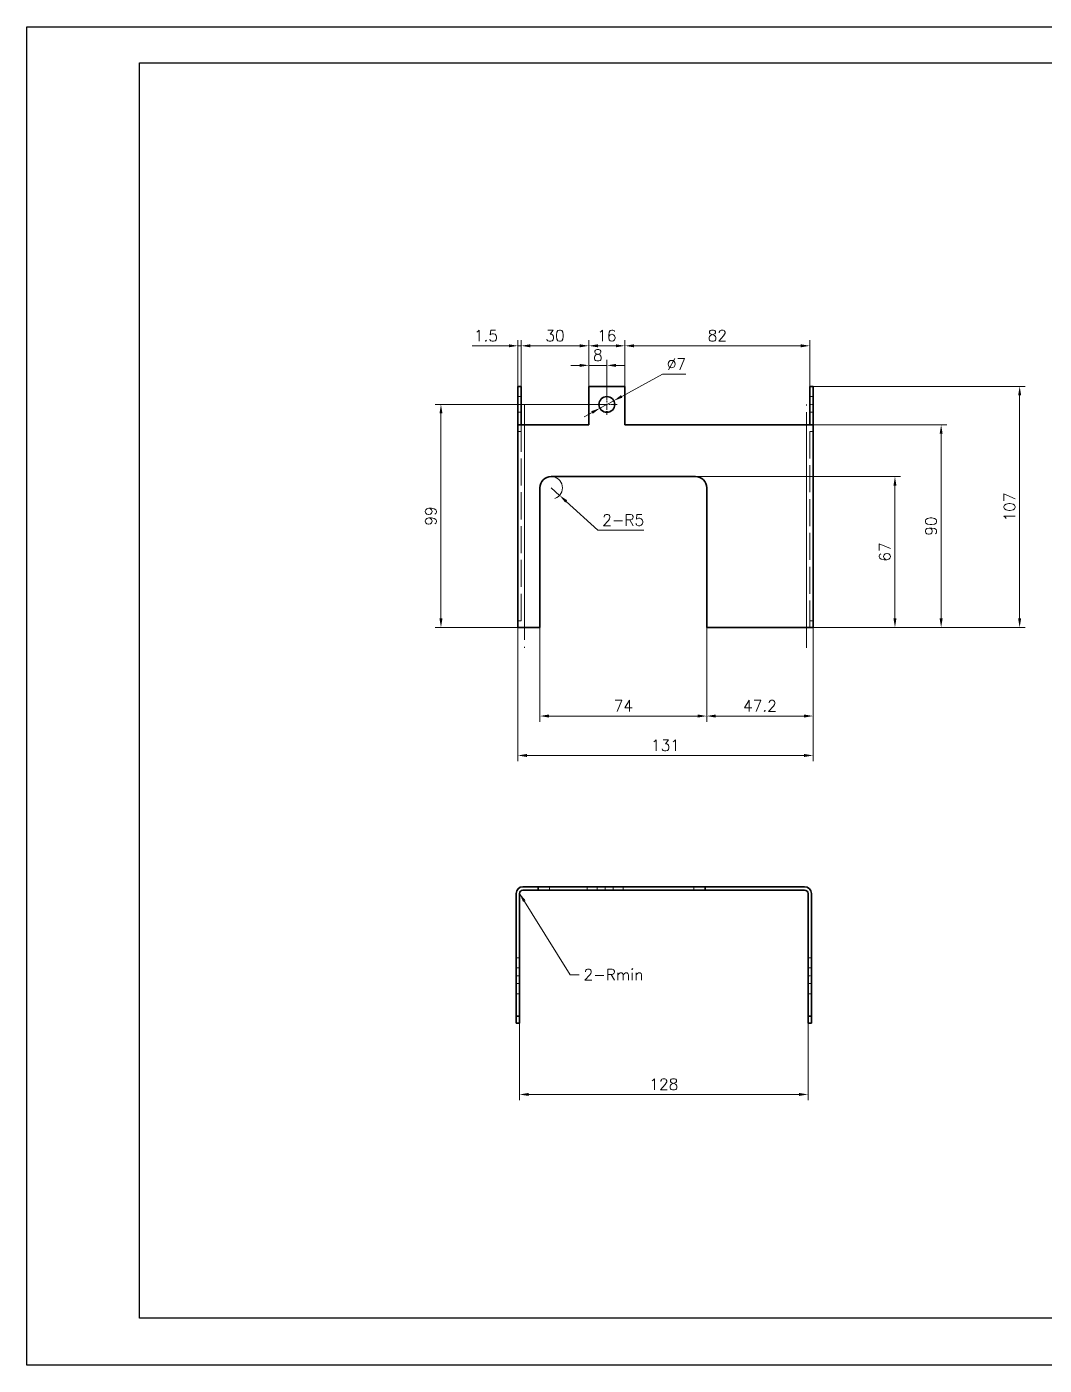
# Model space of a CAD drawing. Extents: x 337 to 133961, y -16604 to 10647.
# Drawn here: x 60734 to 61185, y 3892 to 4486 of the extents above; entities that cross this region are included whole.
import ezdxf
from ezdxf.enums import TextEntityAlignment as Align

# ---------------------------------------------------------------- set-up
doc = ezdxf.new("R2010")
doc.units = 0
for name, pattern in [('CENTER2', [28.575, 19.05, -3.175, 3.175, -3.175]), ('DASHDOT', [18.5, 12, -3, 0.5, -3]), ('DASHED', [15, 12, -3]), ('HIDDEN2', [4.7625, 3.175, -1.5875])]:
    doc.linetypes.add(name, pattern=pattern)
doc.layers.get('0').update_dxf_attribs({"linetype": 'CONTINUOUS'})
doc.layers.get('Defpoints').update_dxf_attribs({"linetype": 'CONTINUOUS'})
doc.layers.add('A3', color=7, linetype='CONTINUOUS')
for name, color, linetype, lineweight in [('DIM', 71, 'CONTINUOUS', 13), ('中心线', 2, 'CENTER2', 13), ('虚线', 1, 'HIDDEN2', 13)]:
    doc.layers.add(name, color=color, linetype=linetype, lineweight=lineweight)
doc.styles.add('CH-1', font='FSGB2312.ttf', dxfattribs={"height": 3})
doc.styles.get("Standard").update_dxf_attribs({"font": 'txt.shx', "bigfont": 'bigfont.shx'})
doc.dimstyles.new('副本2', dxfattribs={"dimscale": 2, "dimtxt": 2.5, "dimasz": 2, "dimexe": 1.25, "dimexo": 0, "dimgap": 1, "dimtad": 1, "dimdsep": 46, "dimtxsty": 'Standard', "dimcen": 0, "dimclrd": 3, "dimclre": 3, "dimclrt": 1, "dimadec": 1, "dimazin": 2, "dimtfac": 1, "dimtmove": 0, "dimatfit": 3, "dimfxl": 0, "dimtolj": 1, "dimlwd": -1, "dimlwe": -1, "dimarcsym": 0})
doc.dimstyles.new('副本2$0', dxfattribs={"dimscale": 2, "dimtxt": 2.5, "dimasz": 2, "dimexe": 1.25, "dimexo": 0, "dimgap": 1, "dimtad": 1, "dimdsep": 46, "dimtxsty": 'Standard', "dimcen": 0, "dimclrd": 3, "dimclre": 3, "dimclrt": 1, "dimadec": 1, "dimazin": 2, "dimtfac": 1, "dimtmove": 0, "dimatfit": 3, "dimfxl": 0, "dimtolj": 1, "dimlwd": -1, "dimlwe": -1, "dimarcsym": 0})
doc.dimstyles.new('副本2$3', dxfattribs={"dimscale": 2, "dimtxt": 2.5, "dimasz": 2, "dimexe": 1.25, "dimexo": 0, "dimgap": 1, "dimtad": 1, "dimtoh": 1, "dimdsep": 46, "dimtxsty": 'Standard', "dimcen": 0, "dimclrd": 3, "dimclre": 3, "dimclrt": 1, "dimadec": 1, "dimazin": 2, "dimtfac": 1, "dimtmove": 0, "dimatfit": 3, "dimfxl": 0, "dimtolj": 1, "dimlwd": -1, "dimlwe": -1, "dimarcsym": 0})
doc.dimstyles.new('副本2$4', dxfattribs={"dimscale": 2, "dimtxt": 2.5, "dimasz": 2, "dimexe": 1.25, "dimexo": 0, "dimgap": 1, "dimtad": 1, "dimtoh": 1, "dimdsep": 46, "dimtxsty": 'Standard', "dimcen": 0, "dimclrd": 3, "dimclre": 3, "dimclrt": 1, "dimadec": 1, "dimazin": 2, "dimtfac": 1, "dimtmove": 0, "dimatfit": 3, "dimfxl": 0, "dimtolj": 1, "dimlwd": -1, "dimlwe": -1, "dimarcsym": 0})

# ---------------------------------------------------------------- blocks, each defined once
blk = doc.blocks.new('A$C2CD672AE')
for p, q in [((-218.5, -289), (-218.5, 8)), ((-218.5, 8), (201.5, 8)), ((201.5, 8), (201.5, -289)), ((-193.5, 0), (193.5, 0)), ((-193.5, -278.55), (-193.5, 0)), ((16.5, -16.21), (16.5, 0)), ((21.57, 0), (21.57, -16.21)), ((69.95, 0), (181.5, 0)), ((69.95, 0), (181.5, 0)), ((69.95, 0), (181.5, 0)), ((69.95, 0), (181.5, 0)), ((193.5, 0), (193.5, -278.55)), ((101.05, 0), (101.05, -16.21)), ((101.05, 0), (101.05, -16.21)), ((101.05, 0), (101.05, -16.21)), ((101.05, 0), (101.05, -16.21)), ((101.05, 0), (101.05, -16.21)), ((116.05, 0), (116.05, -16.21)), ((116.05, 0), (116.05, -16.21)), ((116.05, 0), (116.05, -16.21)), ((116.05, 0), (116.05, -16.21)), ((116.05, 0), (116.05, -16.21)), ((128.05, 0), (128.05, -16.21)), ((128.05, 0), (128.05, -16.21)), ((128.05, 0), (128.05, -16.21)), ((128.05, 0), (128.05, -16.21)), ((128.05, 0), (128.05, -16.21)), ((140.05, -16.21), (140.05, 0)), ((16.5, -11.14), (19.04, -6.07)), ((16.5, -6.07), (128.05, -6.07)), ((16.5, -6.07), (128.05, -6.07)), ((16.5, -6.07), (128.05, -6.07)), ((16.5, -6.07), (128.05, -6.07)), ((19.04, -6.07), (21.57, -11.14)), ((128.05, -6.07), (140.05, -6.07)), ((128.05, -6.07), (140.05, -6.07)), ((128.05, -6.07), (140.05, -6.07)), ((128.05, -6.07), (193.5, -6.07)), ((16.5, -16.21), (19.04, -11.14)), ((16.5, -11.14), (128.05, -11.14)), ((16.5, -11.14), (128.05, -11.14)), ((16.5, -11.14), (128.05, -11.14)), ((16.5, -11.14), (128.05, -11.14)), ((19.04, -11.14), (21.57, -16.21)), ((16.5, -16.21), (140.05, -16.21)), ((140.05, -16.21), (16.5, -16.21)), ((16.5, -16.21), (140.05, -16.21)), ((16.5, -16.21), (193.5, -16.21)), ((193.5, -278.55), (-193.5, -278.55)), ((201.5, -289), (-218.5, -289))]:
    blk.add_line(p, q)
at = {"style": 'CH-1'}
for s, p in [('符号', (19.12, -1.91)), ('设 变 内 容', (62.89, -1.91)), ('日 期', (108.22, -2.16)), ('变更者', (122.43, -2.16)), ('锐角除去', (134.43, -1.63)), ('表面处理', (166.75, -1.61)), ('NO.', (19.39, -4.62)), ('REVISION', (63.16, -4.62)), ('DATE', (108.64, -4.87)), ('REVR', (122.85, -4.87)), ('C0.5', (134.43, -11.03))]:
    blk.add_text(s, height=1.775, dxfattribs=at).set_placement(p, align=Align.MIDDLE)
at = {"style": 'CH-1', "width": 0.7}
for s, p in [('ACUTE ANGLE', (134.43, -4.69)), ('SURFACE TREATMENT', (166.75, -4.68))]:
    blk.add_text(s, height=1.7746, dxfattribs=at).set_placement(p, align=Align.MIDDLE)
blk = doc.blocks.new('*D324')
at = {"layer": 'Defpoints', "color": 0, "transparency": 16777216}
for p in [(60951.64, 4218.9), (61082.64, 4218.9), (61082.64, 4162.11)]:
    blk.add_point(p, dxfattribs=at)
at = {"layer": 'DIM', "color": 3, "transparency": 16777216}
for p, q in [((60951.64, 4218.9), (60951.64, 4159.61)), ((61082.64, 4218.9), (61082.64, 4159.61)), ((60955.64, 4162.11), (61078.64, 4162.11))]:
    blk.add_line(p, q, dxfattribs=at)
for points in [[(60955.64, 4162.78), (60955.64, 4161.45), (60951.64, 4162.11)], [(61078.64, 4162.78), (61078.64, 4161.45), (61082.64, 4162.11)]]:
    blk.add_solid(points, dxfattribs=at)
at = {"layer": 'DIM', "color": 1, "transparency": 16777216, "insert": (61017.14, 4166.61), "char_height": 5, "attachment_point": 5}
blk.add_mtext('\\A1;131', dxfattribs=at)
blk = doc.blocks.new('*D325')
at = {"layer": 'Defpoints', "color": 0, "transparency": 16777216}
for p in [(61035.44, 4218.9), (61082.64, 4218.9), (61082.64, 4179.61)]:
    blk.add_point(p, dxfattribs=at)
at = {"layer": 'DIM', "color": 3, "transparency": 16777216}
for p, q in [((61035.44, 4218.9), (61035.44, 4177.11)), ((61082.64, 4218.9), (61082.64, 4177.11)), ((61039.44, 4179.61), (61078.64, 4179.61))]:
    blk.add_line(p, q, dxfattribs=at)
for points in [[(61039.44, 4180.28), (61039.44, 4178.94), (61035.44, 4179.61)], [(61078.64, 4180.28), (61078.64, 4178.94), (61082.64, 4179.61)]]:
    blk.add_solid(points, dxfattribs=at)
at = {"layer": 'DIM', "color": 1, "transparency": 16777216, "insert": (61059.04, 4184.11), "char_height": 5, "attachment_point": 5}
blk.add_mtext('\\A1;47.2', dxfattribs=at)
blk = doc.blocks.new('*D326')
at = {"layer": 'Defpoints', "color": 0, "transparency": 16777216}
for p in [(60961.44, 4218.9), (61035.44, 4218.9), (60961.44, 4179.61)]:
    blk.add_point(p, dxfattribs=at)
at = {"layer": 'DIM', "color": 3, "transparency": 16777216}
for p, q in [((60961.44, 4218.9), (60961.44, 4177.11)), ((61035.44, 4218.9), (61035.44, 4177.11)), ((61031.44, 4179.61), (60965.44, 4179.61))]:
    blk.add_line(p, q, dxfattribs=at)
for points in [[(60965.44, 4180.28), (60965.44, 4178.94), (60961.44, 4179.61)], [(61031.44, 4180.28), (61031.44, 4178.94), (61035.44, 4179.61)]]:
    blk.add_solid(points, dxfattribs=at)
at = {"layer": 'DIM', "color": 1, "transparency": 16777216, "insert": (60998.44, 4184.11), "char_height": 5, "attachment_point": 5}
blk.add_mtext('\\A1;74', dxfattribs=at)
blk = doc.blocks.new('*D327')
at = {"layer": 'Defpoints', "color": 0, "transparency": 16777216}
for p in [(61082.64, 4325.9), (61174.29, 4325.9), (61082.64, 4218.9)]:
    blk.add_point(p, dxfattribs=at)
at = {"layer": 'DIM', "color": 3, "transparency": 16777216}
for p, q in [((61082.64, 4325.9), (61176.79, 4325.9)), ((61174.29, 4222.9), (61174.29, 4321.9)), ((61082.64, 4218.9), (61176.79, 4218.9))]:
    blk.add_line(p, q, dxfattribs=at)
for points in [[(61173.62, 4321.9), (61174.96, 4321.9), (61174.29, 4325.9)], [(61173.62, 4222.9), (61174.96, 4222.9), (61174.29, 4218.9)]]:
    blk.add_solid(points, dxfattribs=at)
at = {"layer": 'DIM', "color": 1, "transparency": 16777216, "insert": (61169.79, 4272.4), "char_height": 5, "attachment_point": 5, "rotation": 90}
blk.add_mtext('\\A1;107', dxfattribs=at)
blk = doc.blocks.new('*D328')
at = {"layer": 'Defpoints', "color": 0, "transparency": 16777216}
for p in [(61030.44, 4285.9), (61118.96, 4285.9), (61082.64, 4218.9)]:
    blk.add_point(p, dxfattribs=at)
at = {"layer": 'DIM', "color": 3, "transparency": 16777216}
for p, q in [((61030.44, 4285.9), (61121.46, 4285.9)), ((61118.96, 4222.9), (61118.96, 4281.9)), ((61082.64, 4218.9), (61121.46, 4218.9))]:
    blk.add_line(p, q, dxfattribs=at)
for points in [[(61118.29, 4281.9), (61119.62, 4281.9), (61118.96, 4285.9)], [(61118.29, 4222.9), (61119.62, 4222.9), (61118.96, 4218.9)]]:
    blk.add_solid(points, dxfattribs=at)
at = {"layer": 'DIM', "color": 1, "transparency": 16777216, "insert": (61114.46, 4252.4), "char_height": 5, "attachment_point": 5, "rotation": 90}
blk.add_mtext('\\A1;67', dxfattribs=at)
blk = doc.blocks.new('*D329')
at = {"layer": 'Defpoints', "color": 0, "transparency": 16777216}
for p in [(61079.64, 4308.9), (61139.45, 4308.9), (61082.64, 4218.9)]:
    blk.add_point(p, dxfattribs=at)
at = {"layer": 'DIM', "color": 3, "transparency": 16777216}
for p, q in [((61079.64, 4308.9), (61141.95, 4308.9)), ((61139.45, 4222.9), (61139.45, 4304.9)), ((61082.64, 4218.9), (61141.95, 4218.9))]:
    blk.add_line(p, q, dxfattribs=at)
for points in [[(61138.79, 4304.9), (61140.12, 4304.9), (61139.45, 4308.9)], [(61138.79, 4222.9), (61140.12, 4222.9), (61139.45, 4218.9)]]:
    blk.add_solid(points, dxfattribs=at)
at = {"layer": 'DIM', "color": 1, "transparency": 16777216, "insert": (61134.95, 4263.9), "char_height": 5, "attachment_point": 5, "rotation": 90}
blk.add_mtext('\\A1;90', dxfattribs=at)
blk = doc.blocks.new('*D330')
at = {"layer": 'Defpoints', "color": 0, "transparency": 16777216}
for p in [(60951.64, 4343.92), (60951.64, 4325.9), (60953.14, 4325.9)]:
    blk.add_point(p, dxfattribs=at)
at = {"layer": 'DIM', "color": 3, "transparency": 16777216}
for p, q in [((60947.64, 4343.92), (60931.31, 4343.92)), ((60951.64, 4325.9), (60951.64, 4346.42)), ((60953.14, 4343.92), (60951.64, 4343.92)), ((60953.14, 4325.9), (60953.14, 4346.42)), ((60957.14, 4343.92), (60961.14, 4343.92))]:
    blk.add_line(p, q, dxfattribs=at)
for points in [[(60947.64, 4344.58), (60947.64, 4343.25), (60951.64, 4343.92)], [(60957.14, 4344.58), (60957.14, 4343.25), (60953.14, 4343.92)]]:
    blk.add_solid(points, dxfattribs=at)
at = {"layer": 'DIM', "color": 1, "transparency": 16777216, "insert": (60937.48, 4348.42), "char_height": 5, "attachment_point": 5}
blk.add_mtext('\\A1;1.5', dxfattribs=at)
blk = doc.blocks.new('*D331')
at = {"layer": 'Defpoints', "color": 0, "transparency": 16777216}
for p in [(60983.14, 4343.92), (60953.14, 4325.9), (60983.14, 4325.9)]:
    blk.add_point(p, dxfattribs=at)
at = {"layer": 'DIM', "color": 3, "transparency": 16777216}
for p, q in [((60953.14, 4325.9), (60953.14, 4346.42)), ((60957.14, 4343.92), (60979.14, 4343.92)), ((60983.14, 4325.9), (60983.14, 4346.42))]:
    blk.add_line(p, q, dxfattribs=at)
for points in [[(60957.14, 4344.58), (60957.14, 4343.25), (60953.14, 4343.92)], [(60979.14, 4344.58), (60979.14, 4343.25), (60983.14, 4343.92)]]:
    blk.add_solid(points, dxfattribs=at)
at = {"layer": 'DIM', "color": 1, "transparency": 16777216, "insert": (60968.14, 4348.42), "char_height": 5, "attachment_point": 5}
blk.add_mtext('\\A1;30', dxfattribs=at)
blk = doc.blocks.new('*D332')
at = {"layer": 'Defpoints', "color": 0, "transparency": 16777216}
for p in [(60999.14, 4343.92), (60983.14, 4325.9), (60999.14, 4325.9)]:
    blk.add_point(p, dxfattribs=at)
at = {"layer": 'DIM', "color": 3, "transparency": 16777216}
for p, q in [((60983.14, 4325.9), (60983.14, 4346.42)), ((60987.14, 4343.92), (60995.14, 4343.92)), ((60999.14, 4325.9), (60999.14, 4346.42))]:
    blk.add_line(p, q, dxfattribs=at)
for points in [[(60987.14, 4344.58), (60987.14, 4343.25), (60983.14, 4343.92)], [(60995.14, 4344.58), (60995.14, 4343.25), (60999.14, 4343.92)]]:
    blk.add_solid(points, dxfattribs=at)
at = {"layer": 'DIM', "color": 1, "transparency": 16777216, "insert": (60991.14, 4348.42), "char_height": 5, "attachment_point": 5}
blk.add_mtext('\\A1;16', dxfattribs=at)
blk = doc.blocks.new('*D333')
at = {"layer": 'Defpoints', "color": 0, "transparency": 16777216}
for p in [(61081.14, 4343.92), (60999.14, 4325.9), (61081.14, 4325.9)]:
    blk.add_point(p, dxfattribs=at)
at = {"layer": 'DIM', "color": 3, "transparency": 16777216}
for p, q in [((60999.14, 4325.9), (60999.14, 4346.42)), ((61003.14, 4343.92), (61077.14, 4343.92)), ((61081.14, 4325.9), (61081.14, 4346.42))]:
    blk.add_line(p, q, dxfattribs=at)
for points in [[(61003.14, 4344.58), (61003.14, 4343.25), (60999.14, 4343.92)], [(61077.14, 4344.58), (61077.14, 4343.25), (61081.14, 4343.92)]]:
    blk.add_solid(points, dxfattribs=at)
at = {"layer": 'DIM', "color": 1, "transparency": 16777216, "insert": (61040.14, 4348.42), "char_height": 5, "attachment_point": 5}
blk.add_mtext('\\A1;82', dxfattribs=at)
blk = doc.blocks.new('*D334')
at = {"layer": 'Defpoints', "color": 0, "transparency": 16777216}
for p in [(60917.52, 4317.9), (60991.14, 4317.9), (60951.64, 4218.9)]:
    blk.add_point(p, dxfattribs=at)
at = {"layer": 'DIM', "color": 3, "transparency": 16777216}
for p, q in [((60991.14, 4317.9), (60915.02, 4317.9)), ((60917.52, 4222.9), (60917.52, 4313.9)), ((60951.64, 4218.9), (60915.02, 4218.9))]:
    blk.add_line(p, q, dxfattribs=at)
for points in [[(60916.86, 4313.9), (60918.19, 4313.9), (60917.52, 4317.9)], [(60916.86, 4222.9), (60918.19, 4222.9), (60917.52, 4218.9)]]:
    blk.add_solid(points, dxfattribs=at)
at = {"layer": 'DIM', "color": 1, "transparency": 16777216, "insert": (60913.02, 4268.4), "char_height": 5, "attachment_point": 5, "rotation": 90}
blk.add_mtext('\\A1;99', dxfattribs=at)
blk = doc.blocks.new('*D335')
at = {"layer": 'Defpoints', "color": 0, "transparency": 16777216}
for p in [(60994.22, 4319.57), (60988.07, 4316.23)]:
    blk.add_point(p, dxfattribs=at)
at = {"layer": 'DIM', "color": 3, "transparency": 16777216}
for p, q in [((61015.84, 4331.3), (60997.73, 4321.47)), ((61026.17, 4331.3), (61015.84, 4331.3)), ((60988.07, 4316.23), (60994.22, 4319.57)), ((60984.55, 4314.32), (60981.03, 4312.41))]:
    blk.add_line(p, q, dxfattribs=at)
for points in [[(60997.42, 4322.06), (60998.05, 4320.89), (60994.22, 4319.57)], [(60984.23, 4314.91), (60984.87, 4313.73), (60988.07, 4316.23)]]:
    blk.add_solid(points, dxfattribs=at)
at = {"layer": 'DIM', "color": 1, "transparency": 16777216, "insert": (61022.01, 4335.8), "char_height": 5, "attachment_point": 5}
blk.add_mtext('\\A1;∅7', dxfattribs=at)
blk = doc.blocks.new('*D336')
at = {"layer": 'Defpoints', "color": 0, "transparency": 16777216}
for p in [(60991.14, 4335.23), (60983.14, 4325.9), (60991.14, 4322.45)]:
    blk.add_point(p, dxfattribs=at)
at = {"layer": 'DIM', "color": 3, "transparency": 16777216}
for p, q in [((60983.14, 4325.9), (60983.14, 4337.73)), ((60991.14, 4322.45), (60991.14, 4337.73)), ((60979.14, 4335.23), (60975.14, 4335.23)), ((60983.14, 4335.23), (60991.14, 4335.23)), ((60995.14, 4335.23), (60999.14, 4335.23))]:
    blk.add_line(p, q, dxfattribs=at)
for points in [[(60979.14, 4335.89), (60979.14, 4334.56), (60983.14, 4335.23)], [(60995.14, 4335.89), (60995.14, 4334.56), (60991.14, 4335.23)]]:
    blk.add_solid(points, dxfattribs=at)
at = {"layer": 'DIM', "color": 1, "transparency": 16777216, "insert": (60987.14, 4339.73), "char_height": 5, "attachment_point": 5}
blk.add_mtext('\\A1;8', dxfattribs=at)
blk = doc.blocks.new('*D337')
at = {"layer": 'Defpoints', "color": 0, "transparency": 16777216}
for p in [(60966.44, 4280.9), (60970.15, 4277.54)]:
    blk.add_point(p, dxfattribs=at)
at = {"layer": 'DIM', "color": 3, "transparency": 16777216}
for p, q in [((60966.44, 4280.9), (60970.15, 4277.54)), ((60987.2, 4262.08), (60973.11, 4274.85)), ((61007.54, 4262.08), (60987.2, 4262.08))]:
    blk.add_line(p, q, dxfattribs=at)
blk.add_arc((60966.44, 4280.9), 5, 289.16635, 90, dxfattribs=at)
blk.add_solid([(60973.56, 4275.35), (60972.66, 4274.36), (60970.15, 4277.54)], dxfattribs=at)
at = {"layer": 'DIM', "color": 1, "transparency": 16777216, "insert": (60998.37, 4266.58), "char_height": 5, "attachment_point": 5}
blk.add_mtext('\\A1;2-{\\Ftxt,bigfont|c134;R5}', dxfattribs=at)
blk = doc.blocks.new('*D344')
at = {"layer": 'Defpoints', "color": 0, "transparency": 16777216}
for p in [(60952.39, 4043.37), (61080.39, 4043.37), (61080.39, 4011.67)]:
    blk.add_point(p, dxfattribs=at)
at = {"layer": 'DIM', "color": 3, "transparency": 16777216}
for p, q in [((60952.39, 4043.37), (60952.39, 4009.17)), ((61080.39, 4043.37), (61080.39, 4009.17)), ((60956.39, 4011.67), (61076.39, 4011.67))]:
    blk.add_line(p, q, dxfattribs=at)
for points in [[(60956.39, 4012.34), (60956.39, 4011.01), (60952.39, 4011.67)], [(61076.39, 4012.34), (61076.39, 4011.01), (61080.39, 4011.67)]]:
    blk.add_solid(points, dxfattribs=at)
at = {"layer": 'DIM', "color": 1, "transparency": 16777216, "insert": (61016.39, 4016.17), "char_height": 5, "attachment_point": 5}
blk.add_mtext('\\A1;128', dxfattribs=at)

msp = doc.modelspace()

# ---------------------------------------------------------------- linework, layer by layer
at = {"color": 7, "lineweight": 35, "ltscale": 0.425}
for p, q in [((60951.642, 4308.897), (60951.642, 4325.897)), ((60953.142, 4308.897), (60953.142, 4325.897)), ((60983.142, 4325.897), (60983.142, 4308.897)), ((60999.142, 4308.897), (60999.142, 4325.897)), ((61081.142, 4308.897), (61081.142, 4325.897)), ((61082.642, 4308.897), (61082.642, 4325.897))]:
    msp.add_line(p, q, dxfattribs=at)
at = {"color": 7, "lineweight": 35, "ltscale": 0.0375}
for p, q in [((60951.642, 4325.897), (60953.142, 4325.897)), ((61081.142, 4325.897), (61082.642, 4325.897)), ((60960.692, 4103.873), (60960.692, 4102.373)), ((61034.692, 4103.873), (61034.692, 4102.373)), ((60950.892, 4046.373), (60952.392, 4046.373)), ((61080.392, 4046.373), (61081.892, 4046.373)), ((60950.892, 4043.373), (60952.392, 4043.373)), ((61080.392, 4043.373), (61081.892, 4043.373))]:
    msp.add_line(p, q, dxfattribs=at)
at = {"color": 7, "lineweight": 35, "ltscale": 0.4}
msp.add_line((60983.142, 4325.897), (60999.142, 4325.897), dxfattribs=at)
at = {"color": 7, "lineweight": 35, "ltscale": 0.075}
for p, q in [((60951.642, 4308.897), (60954.642, 4308.897)), ((61082.642, 4308.897), (61079.642, 4308.897)), ((60951.642, 4218.897), (60954.642, 4218.897)), ((61082.642, 4218.897), (61079.642, 4218.897)), ((60950.892, 4043.373), (60950.892, 4046.373)), ((60952.392, 4046.373), (60952.392, 4043.373)), ((61080.392, 4046.373), (61080.392, 4043.373)), ((61081.892, 4046.373), (61081.892, 4043.373))]:
    msp.add_line(p, q, dxfattribs=at)
at = {"color": 7, "lineweight": 35}
for p, q in [((60951.642, 4308.897), (60951.642, 4218.897)), ((60954.642, 4308.897), (60983.142, 4308.897)), ((60999.142, 4308.897), (61079.642, 4308.897)), ((61082.642, 4218.897), (61082.642, 4308.897)), ((60966.442, 4285.897), (61030.442, 4285.897)), ((60961.442, 4280.897), (60961.442, 4218.897)), ((61035.442, 4218.897), (61035.442, 4280.897)), ((61035.442, 4218.897), (61079.642, 4218.897)), ((60950.892, 4100.873), (60950.892, 4061.873)), ((60952.392, 4100.873), (60952.392, 4061.873)), ((60965.692, 4103.873), (61029.692, 4103.873)), ((60965.692, 4102.373), (61029.692, 4102.373)), ((61034.692, 4103.873), (61078.892, 4103.873)), ((61034.692, 4102.373), (61078.892, 4102.373)), ((61080.392, 4100.873), (61080.392, 4046.373)), ((61081.892, 4100.873), (61081.892, 4046.373))]:
    msp.add_line(p, q, dxfattribs=at)
at = {"color": 7, "lineweight": 13}
for p, q in [((60954.642, 4308.897), (60954.642, 4218.897)), ((61079.642, 4218.897), (61079.642, 4308.897))]:
    msp.add_line(p, q, dxfattribs=at)
at = {"color": 7, "lineweight": 35, "ltscale": 0.17}
for p, q in [((60961.442, 4218.897), (60954.642, 4218.897)), ((60960.692, 4103.873), (60953.892, 4103.873)), ((60953.892, 4102.373), (60960.692, 4102.373))]:
    msp.add_line(p, q, dxfattribs=at)
at = {"color": 7, "lineweight": 35, "ltscale": 0.125}
for p, q in [((60965.692, 4103.873), (60960.692, 4103.873)), ((60960.692, 4102.373), (60965.692, 4102.373)), ((61034.692, 4103.873), (61029.692, 4103.873)), ((61029.692, 4102.373), (61034.692, 4102.373))]:
    msp.add_line(p, q, dxfattribs=at)
at = {"color": 7, "lineweight": 13, "ltscale": 0.0375}
for p, q in [((60965.692, 4103.873), (60965.692, 4102.373)), ((61029.692, 4103.873), (61029.692, 4102.373))]:
    msp.add_line(p, q, dxfattribs=at)
at = {"color": 7, "lineweight": 35, "ltscale": 0.3875}
for p, q in [((60950.892, 4061.873), (60950.892, 4046.373)), ((60952.392, 4061.873), (60952.392, 4046.373))]:
    msp.add_line(p, q, dxfattribs=at)
at = {"color": 7, "lineweight": 35}
msp.add_circle((60991.142, 4317.897), 3.5, dxfattribs=at)
for centre, radius, start, end in [((60966.442, 4280.897), 5, 90, 180), ((61030.442, 4280.897), 5, 0, 90), ((60953.892, 4100.873), 3, 90, 180), ((60953.892, 4100.873), 1.5, 90, 180), ((61078.892, 4100.873), 3, 0, 90), ((61078.892, 4100.873), 1.5, 0, 90)]:
    msp.add_arc(centre, radius, start, end, dxfattribs=at)
at = {"layer": 'A3'}
msp.add_lwpolyline([(60733.75, 4485.503), (61573.75, 4485.503), (61573.75, 3891.503), (60733.75, 3891.503)], close=True, dxfattribs=at)
at = {"layer": '中心线', "linetype": 'DASHDOT', "lineweight": 13, "ltscale": 0.227499}
for p, q in [((60991.142, 4322.447), (60991.142, 4313.347)), ((60995.692, 4317.897), (60986.592, 4317.897))]:
    msp.add_line(p, q, dxfattribs=at)
at = {"layer": '中心线', "linetype": 'DASHDOT', "lineweight": 13, "ltscale": 0.045016}
for p, q in [((60953.292, 4317.897), (60951.492, 4317.897)), ((61082.792, 4317.897), (61080.992, 4317.897)), ((60952.542, 4064.373), (60950.742, 4064.373)), ((61082.042, 4064.373), (61080.242, 4064.373))]:
    msp.add_line(p, q, dxfattribs=at)
at = {"layer": '中心线', "linetype": 'DASHDOT', "lineweight": 13}
for p, q in [((60954.642, 4317.897), (60954.642, 4209.896)), ((61079.642, 4209.897), (61079.642, 4317.897))]:
    msp.add_line(p, q, dxfattribs=at)
at = {"layer": '中心线', "linetype": 'DASHDOT', "lineweight": 13, "ltscale": 0.045015}
for p, q in [((60965.692, 4104.023), (60965.692, 4102.222)), ((60990.392, 4104.023), (60990.392, 4102.222)), ((61029.692, 4104.023), (61029.692, 4102.222))]:
    msp.add_line(p, q, dxfattribs=at)
at = {"layer": '虚线', "linetype": 'DASHED', "lineweight": 13, "ltscale": 0.0375}
for p, q in [((60953.142, 4321.397), (60951.642, 4321.397)), ((61082.642, 4321.397), (61081.142, 4321.397)), ((60953.142, 4314.397), (60951.642, 4314.397)), ((61082.642, 4314.397), (61081.142, 4314.397)), ((60953.142, 4305.897), (60951.642, 4305.897)), ((61082.642, 4305.897), (61081.142, 4305.897)), ((60951.642, 4221.897), (60953.142, 4221.897)), ((61081.142, 4221.897), (61082.642, 4221.897)), ((60982.392, 4103.873), (60982.392, 4102.373)), ((60986.892, 4103.873), (60986.892, 4102.373)), ((60993.892, 4103.873), (60993.892, 4102.373)), ((60998.392, 4103.873), (60998.392, 4102.373)), ((60950.892, 4072.373), (60952.392, 4072.373)), ((61080.392, 4072.373), (61081.892, 4072.373)), ((60952.392, 4067.873), (60950.892, 4067.873)), ((61081.892, 4067.873), (61080.392, 4067.873)), ((60952.392, 4060.873), (60950.892, 4060.873)), ((61081.892, 4060.873), (61080.392, 4060.873)), ((60950.892, 4056.373), (60952.392, 4056.373)), ((61080.392, 4056.373), (61081.892, 4056.373)), ((60952.392, 4046.373), (60950.892, 4046.373)), ((61081.892, 4046.373), (61080.392, 4046.373))]:
    msp.add_line(p, q, dxfattribs=at)
at = {"layer": '虚线', "linetype": 'DASHED', "lineweight": 13}
for p, q in [((60953.142, 4308.897), (60953.142, 4218.897)), ((60954.642, 4308.897), (60954.642, 4218.897)), ((61079.642, 4218.897), (61079.642, 4308.897)), ((61081.142, 4218.897), (61081.142, 4308.897))]:
    msp.add_line(p, q, dxfattribs=at)

# ---------------------------------------------------------------- block references
at = {"xscale": 2, "yscale": 2, "zscale": 2}
msp.add_blockref('A$C2CD672AE', (61170.75, 4469.503), dxfattribs=at)

# ---------------------------------------------------------------- texts
at = {"layer": 'DIM', "color": 1, "insert": (60980.787, 4067.325), "char_height": 5, "width": 626.0377, "attachment_point": 1}
msp.add_mtext('\\A1;2-Rmin', dxfattribs=at)

# ---------------------------------------------------------------- dimensions: what is measured, and where the dimension line sits
at = {"layer": 'DIM'}
for base, p1, p2, picture, middle in [((60951.642, 4343.918), (60953.142, 4325.897), (60951.642, 4325.897), '*D330', (60937.476, 4348.418)), ((60983.142, 4343.918), (60953.142, 4325.897), (60983.142, 4325.897), '*D331', (60968.142, 4348.418)), ((60999.142, 4343.918), (60983.142, 4325.897), (60999.142, 4325.897), '*D332', (60991.142, 4348.418)), ((61081.142, 4343.918), (60999.142, 4325.897), (61081.142, 4325.897), '*D333', (61040.142, 4348.418)), ((60991.142, 4335.228), (60983.142, 4325.897), (60991.142, 4322.447), '*D336', (60987.142, 4339.728)), ((61082.642, 4162.112), (60951.642, 4218.897), (61082.642, 4218.897), '*D324', (61017.142, 4166.612)), ((60961.442, 4179.609), (61035.442, 4218.897), (60961.442, 4218.897), '*D326', (60998.442, 4184.109)), ((61082.642, 4179.609), (61035.442, 4218.897), (61082.642, 4218.897), '*D325', (61059.042, 4184.109)), ((61080.392, 4011.674), (60952.392, 4043.373), (61080.392, 4043.373), '*D344', (61016.392, 4016.174))]:
    dim = msp.add_linear_dim(base=base, p1=p1, p2=p2, dimstyle='副本2$0', dxfattribs=at)
    dim.commit()
    dim.dimension.update_dxf_attribs({"geometry": picture, "text_midpoint": middle})
dim = msp.add_diameter_dim_2p(p1=(60988.066, 4316.227), p2=(60994.219, 4319.566), dimstyle='副本2$3', dxfattribs=at)
dim.commit()
dim.dimension.update_dxf_attribs({"geometry": '*D335', "text_midpoint": (61022.008, 4331.299), "dimtype": 163})
for base, p1, p2, picture, middle in [((61174.29, 4325.897), (61082.642, 4218.897), (61082.642, 4325.897), '*D327', (61169.79, 4272.397)), ((60917.522, 4317.897), (60951.642, 4218.897), (60991.142, 4317.897), '*D334', (60913.022, 4268.397)), ((61139.453, 4308.897), (61082.642, 4218.897), (61079.642, 4308.897), '*D329', (61134.953, 4263.897)), ((61118.956, 4285.897), (61082.642, 4218.897), (61030.442, 4285.897), '*D328', (61114.456, 4252.397))]:
    dim = msp.add_linear_dim(base=base, p1=p1, p2=p2, angle=90, dimstyle='副本2$0', dxfattribs=at)
    dim.commit()
    dim.dimension.update_dxf_attribs({"geometry": picture, "text_midpoint": middle})
dim = msp.add_radius_dim(center=(60966.442, 4280.897), mpoint=(60970.147, 4277.539), text='2-{\\Ftxt,bigfont|c134;<>}', dimstyle='副本2$4', dxfattribs=at)
dim.commit()
dim.dimension.update_dxf_attribs({"geometry": '*D337', "text_midpoint": (60998.37, 4262.081), "dimtype": 164})

# ---------------------------------------------------------------- leaders
at = {"layer": 'DIM', "annotation_type": 0, "has_hookline": 1, "hookline_direction": 0, "text_width": 25}
msp.add_leader([(60952.392, 4100.873), (60974.787, 4064.825), (60978.787, 4064.825)], dimstyle='副本2', override={"dimgap": 1, "dimtad": 0}, dxfattribs=at)

doc.saveas('drawing.dxf')
